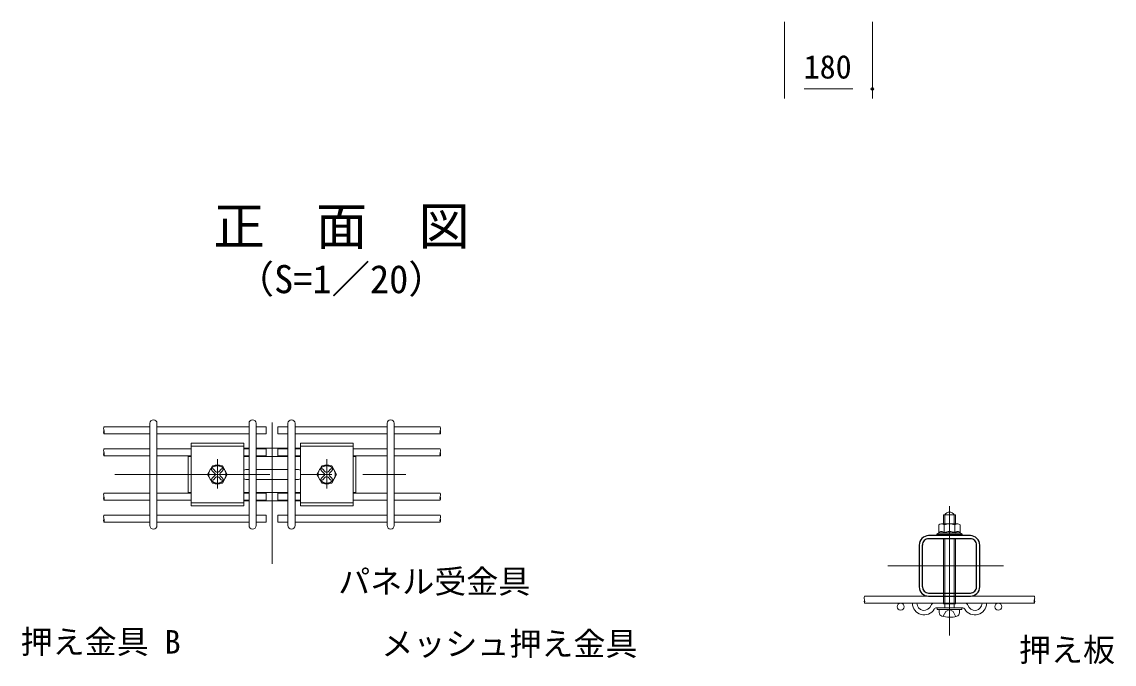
# Model space of a CAD drawing. Units: millimetres, scale not verified. Extents: x -4200 to 4200, y -2970 to 2970.
# Drawn here: x -2653 to -415, y -1610 to -294 of the extents above; entities that cross this region are included whole.
import ezdxf
from ezdxf.enums import TextEntityAlignment as Align

# ---------------------------------------------------------------- set-up
doc = ezdxf.new("R2010")
doc.units = ezdxf.units.MM
doc.header["$LTSCALE"] = 10
doc.header["$PDMODE"] = 32
doc.header["$PDSIZE"] = 5
doc.linetypes.add('USER1', pattern=[50.8, 31.75, -6.35, 6.35, -6.35])
for name, color, linetype, lineweight in [('0-0_D-TTL-TXT', 7, 'Continuous', 25), ('0-3_D-STR-DIM', 7, 'Continuous', 13), ('0-4_D-STR3', 3, 'Continuous', 13), ('0-5_D-BMK', 2, 'USER1', 13), ('0-6_D-STR1', 1, 'Continuous', 25), ('0-7_D-STR2', 7, 'Continuous', 13), ('0-B_D-STR-TXT', 7, 'Continuous', 13)]:
    doc.layers.add(name, color=color, linetype=linetype, lineweight=lineweight)
doc.layers.add('0-A_Defpoints', color=7, linetype='Continuous')
doc.styles.add('ＭＳ ゴシック', font='')
doc.styles.get('ＭＳ ゴシック').set_extended_font_data('MS Gothic')

msp = doc.modelspace()

# ---------------------------------------------------------------- linework, layer by layer
at = {"layer": '0-3_D-STR-DIM'}
for p, q in [((-1090.45, -293.62), (-1090.45, -450.94)), ((-910.45, -293.62), (-910.45, -450.94)), ((-1050.45, -430.94), (-950.45, -430.94))]:
    msp.add_line(p, q, dxfattribs=at)
at = {"layer": '0-4_D-STR3'}
for p, q in [((-2306.41, -1156.72), (-2306.41, -1285.36)), ((-2306.41, -1156.72), (-2198.41, -1156.72)), ((-2306.41, -1163.04), (-2198.41, -1163.04)), ((-2198.41, -1156.72), (-2198.41, -1285.36)), ((-2082.41, -1156.72), (-2082.41, -1285.36)), ((-2082.41, -1156.72), (-1974.41, -1156.72)), ((-2082.41, -1163.04), (-1974.41, -1163.04)), ((-1974.41, -1156.72), (-1974.41, -1285.36)), ((-2312.41, -1183.04), (-2312.41, -1259.04)), ((-2312.41, -1184.04), (-2306.41, -1184.04)), ((-2187.51, -1167.04), (-2198.41, -1167.04)), ((-2198.41, -1184.04), (-2187.51, -1184.04)), ((-2107.7, -1167.04), (-2173.11, -1167.04)), ((-2173.11, -1184.04), (-2107.7, -1184.04)), ((-2082.41, -1167.04), (-2093.3, -1167.04)), ((-2093.3, -1184.04), (-2082.41, -1184.04)), ((-1974.41, -1184.04), (-1968.41, -1184.04)), ((-1968.41, -1259.04), (-1968.41, -1183.04)), ((-2262.6, -1203.39), (-2272.79, -1221.04)), ((-2242.21, -1203.39), (-2262.6, -1203.39)), ((-2242.21, -1203.39), (-2232.02, -1221.04)), ((-2038.6, -1203.39), (-2048.79, -1221.04)), ((-2018.21, -1203.39), (-2038.6, -1203.39)), ((-2028.41, -1249.56), (-2028.41, -1189.55)), ((-2018.21, -1203.39), (-2008.02, -1221.04)), ((-2262.6, -1238.7), (-2272.79, -1221.04)), ((-2263.72, -1212.56), (-2258.06, -1218.21)), ((-2263.72, -1229.53), (-2258.06, -1223.87)), ((-2260.89, -1209.73), (-2255.23, -1215.39)), ((-2260.89, -1232.36), (-2255.23, -1226.7)), ((-2243.92, -1209.73), (-2249.58, -1215.39)), ((-2243.92, -1232.36), (-2249.58, -1226.7)), ((-2241.09, -1212.56), (-2246.75, -1218.21)), ((-2241.09, -1229.53), (-2246.75, -1223.87)), ((-2242.21, -1238.7), (-2232.02, -1221.04)), ((-2194.41, -1211.04), (-2187.51, -1211.04)), ((-2173.11, -1211.04), (-2107.7, -1211.04)), ((-2093.3, -1211.04), (-2086.41, -1211.04)), ((-2038.6, -1238.7), (-2048.79, -1221.04)), ((-2039.72, -1212.56), (-2034.06, -1218.21)), ((-2039.72, -1229.53), (-2034.06, -1223.87)), ((-2036.89, -1209.73), (-2031.23, -1215.39)), ((-2036.89, -1232.36), (-2031.23, -1226.7)), ((-2019.92, -1209.73), (-2025.58, -1215.39)), ((-2019.92, -1232.36), (-2025.58, -1226.7)), ((-2017.09, -1212.56), (-2022.75, -1218.21)), ((-2017.09, -1229.53), (-2022.75, -1223.87)), ((-2018.21, -1238.7), (-2008.02, -1221.04)), ((-2242.21, -1238.7), (-2262.6, -1238.7)), ((-2194.41, -1231.04), (-2187.51, -1231.04)), ((-2173.11, -1231.04), (-2107.7, -1231.04)), ((-2093.3, -1231.04), (-2086.41, -1231.04)), ((-2018.21, -1238.7), (-2038.6, -1238.7)), ((-2312.41, -1258.04), (-2306.41, -1258.04)), ((-2198.41, -1258.04), (-2187.51, -1258.04)), ((-2198.41, -1275.04), (-2187.51, -1275.04)), ((-2173.11, -1258.04), (-2107.7, -1258.04)), ((-2173.11, -1275.04), (-2107.7, -1275.04)), ((-2093.3, -1258.04), (-2082.41, -1258.04)), ((-2093.3, -1275.04), (-2082.41, -1275.04)), ((-1974.41, -1258.04), (-1968.41, -1258.04)), ((-2306.41, -1279.04), (-2198.41, -1279.04)), ((-2306.41, -1285.36), (-2198.41, -1285.36)), ((-2082.41, -1279.04), (-1974.41, -1279.04)), ((-2082.41, -1285.36), (-1974.41, -1285.36)), ((-764.53, -1322.39), (-764.53, -1303.99)), ((-764.53, -1303.99), (-740.53, -1303.99)), ((-762.13, -1322.39), (-762.13, -1303.99)), ((-742.93, -1322.39), (-742.93, -1303.99)), ((-740.53, -1322.39), (-740.53, -1303.99)), ((-774.63, -1324.39), (-774.63, -1340.93)), ((-774.63, -1340.93), (-730.43, -1340.93)), ((-769.16, -1322.39), (-735.17, -1322.39)), ((-763.58, -1324.39), (-763.58, -1340.93)), ((-741.48, -1324.39), (-741.48, -1340.93)), ((-730.43, -1324.39), (-730.43, -1340.93)), ((-778.53, -1343.19), (-726.53, -1343.19)), ((-778.53, -1346.39), (-726.53, -1346.39)), ((-764.53, -1485.99), (-764.53, -1352.79)), ((-762.13, -1493.99), (-762.13, -1352.79)), ((-742.93, -1493.99), (-742.93, -1352.79)), ((-740.53, -1485.99), (-740.53, -1352.79)), ((-778.67, -1493.99), (-726.39, -1493.99)), ((-777.53, -1497.99), (-777.53, -1493.99)), ((-777.53, -1497.99), (-727.53, -1497.99)), ((-773.53, -1504.09), (-773.53, -1497.99)), ((-759.94, -1501.65), (-752.53, -1497.71)), ((-752.53, -1497.71), (-744.91, -1501.65)), ((-732.07, -1504.24), (-732.07, -1497.99)), ((-727.53, -1497.99), (-727.53, -1493.99)), ((-765.13, -1511.34), (-759.94, -1501.65)), ((-744.91, -1501.65), (-739.93, -1511.34))]:
    msp.add_line(p, q, dxfattribs=at)
for points in [[(-778.53, -1346.39), (-778.53, -1343.19), (-774.63, -1340.93)], [(-726.53, -1346.39), (-726.53, -1343.19), (-730.43, -1340.93)]]:
    msp.add_lwpolyline(points, dxfattribs=at)
for centre in [(-2252.41, -1221.04), (-2028.41, -1221.04)]:
    msp.add_circle(centre, 17.66, dxfattribs=at)
for centre, radius, start, end in [((-2252.41, -1216.04), 15, 57.53826, 122.46174), ((-2028.41, -1216.04), 15, 57.53826, 122.46174), ((-2262.31, -1211.14), 2, 44.99953, 224.99952), ((-2262.31, -1230.94), 2, 135, 314.99998), ((-2260.89, -1221.04), 4, 314.99999, 45), ((-2252.41, -1212.56), 4, 225.00001, 314.99999), ((-2252.41, -1229.53), 4, 45, 135), ((-2243.92, -1221.04), 4, 135, 225.00001), ((-2242.51, -1211.14), 2, 315, 135), ((-2242.51, -1230.94), 2, 225.00001, 44.99999), ((-2194.41, -1221.04), 10, 90, 113.57818), ((-2194.41, -1221.04), 10, 246.42182, 270), ((-2086.41, -1221.04), 10, 66.42182, 90), ((-2086.41, -1221.04), 10, 270, 293.57818), ((-2038.31, -1211.14), 2, 44.99953, 224.99952), ((-2038.31, -1230.94), 2, 135, 314.99998), ((-2036.89, -1221.04), 4, 314.99999, 45), ((-2028.41, -1212.56), 4, 225.00001, 314.99999), ((-2028.41, -1229.53), 4, 45, 135), ((-2019.92, -1221.04), 4, 135, 225.00001), ((-2018.51, -1211.14), 2, 315, 135), ((-2018.51, -1230.94), 2, 225.00001, 44.99999), ((-2252.41, -1226.04), 15, 237.53826, 302.46174), ((-2028.41, -1226.04), 15, 237.53826, 302.46174), ((-752.53, -1308.67), 10.68, 25.98923, 154.01077), ((-769.11, -1331.02), 8.63, 50.19668, 129.80332), ((-769.11, -1343.81), 6.23, 27.51974, 152.48026), ((-752.53, -1353.91), 31.53, 69.48158, 110.51842), ((-752.45, -1357.76), 20.18, 56.51716, 123.48284), ((-741.4, -1341.03), 0.125, 130.87793, 49.12207), ((-735.96, -1330.86), 8.51, 49.53759, 130.46241), ((-735.89, -1343.7), 6.12, 26.8485, 154.13989), ((-804.53, -1484.79), 24, 180, 329.55795), ((-804.53, -1484.79), 14.8, 180, 343.23413), ((-784.61, -1490.79), 6, 90, 163.23413), ((-778.67, -1499.99), 6, 90, 149.55795), ((-726.39, -1499.99), 6, 30.44205, 90), ((-700.53, -1484.79), 24, 210.44205, 0), ((-720.45, -1490.79), 6, 16.76587, 90), ((-700.53, -1484.79), 14.8, 196.76587, 0), ((-765.93, -1504.09), 7.6, 180, 253.92714), ((-752.53, -1457.59), 56, 253.92714, 285.41383), ((-739.67, -1504.24), 7.6, 285.41383, 0)]:
    msp.add_arc(centre, radius, start, end, dxfattribs=at)
at = {"layer": '0-5_D-BMK'}
for p, q in [((-2140.41, -1403.93), (-2140.41, -1114.28)), ((-2252.41, -1249.56), (-2252.41, -1189.55)), ((-2462.25, -1221.04), (-1866.04, -1221.04)), ((-752.53, -1551.24), (-752.53, -1285.65)), ((-878.77, -1408.56), (-641.93, -1408.56))]:
    msp.add_line(p, q, dxfattribs=at)
at = {"layer": '0-6_D-STR1'}
for p, q in [((-709.56, -1346.39), (-795.5, -1346.39)), ((-709.66, -1352.79), (-795.4, -1352.79)), ((-814.53, -1365.58), (-814.53, -1451.19)), ((-808.13, -1451.26), (-808.13, -1365.51)), ((-696.93, -1451.26), (-696.93, -1365.51)), ((-690.53, -1451.19), (-690.53, -1365.58)), ((-795.44, -1470.39), (-709.62, -1470.39)), ((-795.4, -1463.99), (-709.66, -1463.99))]:
    msp.add_line(p, q, dxfattribs=at)
for centre, radius, start, end in [((-795.33, -1365.58), 19.2, 90, 180.00001), ((-795.33, -1365.58), 12.8, 90, 180.00001), ((-709.73, -1365.58), 19.2, 0.00001, 90.00002), ((-709.73, -1365.58), 12.8, 0.00001, 90.00002), ((-795.33, -1451.19), 19.2, 180.00001, 270), ((-795.33, -1451.19), 12.8, 180.00001, 270), ((-709.73, -1451.19), 19.2, 270, 0.00001), ((-709.73, -1451.19), 12.8, 270, 0.00001)]:
    msp.add_arc(centre, radius, start, end, dxfattribs=at)
at = {"layer": '0-7_D-STR2'}
for p, q in [((-2390.58, -1325.84), (-2390.58, -1116.24)), ((-2376.18, -1325.84), (-2376.18, -1116.24)), ((-2187.51, -1325.84), (-2187.51, -1116.24)), ((-2173.11, -1325.84), (-2173.11, -1116.24)), ((-2107.7, -1325.84), (-2107.7, -1116.24)), ((-2093.3, -1325.84), (-2093.3, -1116.24)), ((-1904.63, -1325.84), (-1904.63, -1116.24)), ((-1890.23, -1325.84), (-1890.23, -1116.24)), ((-2484.92, -1123.44), (-2390.58, -1123.44)), ((-2484.92, -1137.84), (-2390.58, -1137.84)), ((-2376.18, -1123.44), (-2187.51, -1123.44)), ((-2376.18, -1137.84), (-2187.51, -1137.84)), ((-2173.11, -1123.44), (-2152.41, -1123.44)), ((-2107.7, -1123.44), (-2128.4, -1123.44)), ((-1904.63, -1123.44), (-2093.3, -1123.44)), ((-1904.63, -1137.84), (-2093.3, -1137.84)), ((-1795.89, -1123.44), (-1890.23, -1123.44)), ((-1795.89, -1137.84), (-1890.23, -1137.84)), ((-2484.92, -1168.64), (-2390.58, -1168.64)), ((-2484.92, -1183.04), (-2390.58, -1183.04)), ((-2376.18, -1168.64), (-2306.41, -1168.64)), ((-2376.18, -1183.04), (-2306.41, -1183.04)), ((-2198.41, -1168.64), (-2187.51, -1168.64)), ((-2198.41, -1183.04), (-2187.51, -1183.04)), ((-2173.11, -1168.64), (-2152.41, -1168.64)), ((-2173.11, -1183.04), (-2152.41, -1183.04)), ((-2152.41, -1183.04), (-2152.41, -1168.64)), ((-2128.4, -1183.04), (-2128.4, -1168.64)), ((-2107.7, -1168.64), (-2128.4, -1168.64)), ((-2107.7, -1183.04), (-2128.4, -1183.04)), ((-2082.41, -1168.64), (-2093.3, -1168.64)), ((-2082.41, -1183.04), (-2093.3, -1183.04)), ((-1904.63, -1168.64), (-1974.41, -1168.64)), ((-1904.63, -1183.04), (-1974.41, -1183.04)), ((-1795.89, -1168.64), (-1890.23, -1168.64)), ((-1795.89, -1183.04), (-1890.23, -1183.04)), ((-2484.92, -1259.04), (-2390.58, -1259.04)), ((-2484.92, -1273.44), (-2390.58, -1273.44)), ((-2376.18, -1259.04), (-2306.41, -1259.04)), ((-2376.18, -1273.44), (-2306.41, -1273.44)), ((-2198.41, -1259.04), (-2187.51, -1259.04)), ((-2198.41, -1273.44), (-2187.51, -1273.44)), ((-2173.11, -1259.04), (-2152.41, -1259.04)), ((-2173.11, -1273.44), (-2152.41, -1273.44)), ((-2152.41, -1273.44), (-2152.41, -1259.04)), ((-2107.7, -1259.04), (-2128.4, -1259.04)), ((-2128.4, -1273.44), (-2128.4, -1259.04)), ((-2107.7, -1273.44), (-2128.4, -1273.44)), ((-2082.41, -1259.04), (-2093.3, -1259.04)), ((-2082.41, -1273.44), (-2093.3, -1273.44)), ((-1904.63, -1259.04), (-1974.41, -1259.04)), ((-1904.63, -1273.44), (-1974.41, -1273.44)), ((-1795.89, -1259.04), (-1890.23, -1259.04)), ((-1795.89, -1273.44), (-1890.23, -1273.44)), ((-2484.92, -1304.24), (-2390.58, -1304.24)), ((-2484.92, -1318.64), (-2390.58, -1318.64)), ((-2376.18, -1304.24), (-2187.51, -1304.24)), ((-2376.18, -1318.64), (-2187.51, -1318.64)), ((-2173.11, -1304.24), (-2152.41, -1304.24)), ((-2173.11, -1318.64), (-2152.41, -1318.64)), ((-2152.41, -1318.64), (-2152.41, -1304.24)), ((-2128.4, -1318.64), (-2128.4, -1304.24)), ((-2107.7, -1304.24), (-2128.4, -1304.24)), ((-2107.7, -1318.64), (-2128.4, -1318.64)), ((-1904.63, -1304.24), (-2093.3, -1304.24)), ((-1904.63, -1318.64), (-2093.3, -1318.64)), ((-1795.89, -1304.24), (-1890.23, -1304.24)), ((-1795.89, -1318.64), (-1890.23, -1318.64)), ((-578.42, -1470.39), (-926.64, -1470.39)), ((-578.43, -1484.79), (-926.65, -1484.79)), ((-764.53, -1485.99), (-740.53, -1485.99))]:
    msp.add_line(p, q, dxfattribs=at)
for points in [[(-2173.11, -1137.84), (-2152.41, -1137.84), (-2152.41, -1123.44)], [(-2107.7, -1137.84), (-2128.4, -1137.84), (-2128.4, -1123.44)]]:
    msp.add_lwpolyline(points, dxfattribs=at)
for centre in [(-852.53, -1491.99), (-652.53, -1491.99)]:
    msp.add_circle(centre, 7.2, dxfattribs=at)
for centre, start, end in [((-2383.38, -1116.24), 0, 180), ((-2180.31, -1116.24), 0, 180), ((-2100.5, -1116.24), 0, 180), ((-1897.43, -1116.24), 0, 180), ((-2383.38, -1325.84), 180, 0), ((-2180.31, -1325.84), 180, 0), ((-2100.5, -1325.84), 180, 0), ((-1897.43, -1325.84), 180, 0)]:
    msp.add_arc(centre, 7.2, start, end, dxfattribs=at)
for centre, start_param, end_param in [((-2484.92, -1127.04), 3.1414937, 6.283185), ((-1795.89, -1127.04), 0.0000003, 3.1416916), ((-2484.92, -1172.24), 3.1414937, 6.283185), ((-1795.89, -1172.24), 0.0000003, 3.1416916), ((-2484.92, -1262.64), 3.1414937, 6.283185), ((-1795.89, -1262.64), 0.0000003, 3.1416916), ((-2484.92, -1307.84), 3.1414937, 6.283185), ((-1795.89, -1307.84), 0.0000003, 3.1416916), ((-926.64, -1473.99), 3.1414937, 6.283185), ((-578.42, -1473.99), 0.0000003, 3.1416916)]:
    msp.add_ellipse(centre, major_axis=(0, -3.6), ratio=0.114898, start_param=start_param, end_param=end_param, dxfattribs=at)
for centre, major_axis in [((-2484.92, -1134.24), (0, -3.6)), ((-1795.89, -1134.24), (0, 3.6)), ((-2484.92, -1179.44), (0, -3.6)), ((-1795.89, -1179.44), (0, 3.6)), ((-2484.92, -1269.84), (0, -3.6)), ((-1795.89, -1269.84), (0, 3.6)), ((-2484.92, -1315.04), (0, -3.6)), ((-1795.89, -1315.04), (0, 3.6)), ((-926.64, -1481.19), (0, -3.6)), ((-578.42, -1481.19), (0, 3.6))]:
    msp.add_ellipse(centre, major_axis=major_axis, ratio=0.114898, dxfattribs=at)
at = {"layer": '0-A_Defpoints'}
msp.add_point((-910.45, -430.94), dxfattribs=at)

# ---------------------------------------------------------------- texts
at = {"layer": '0-0_D-TTL-TXT', "style": 'ＭＳ ゴシック'}
for s, height, p in [('正\u3000面\u3000図', 76.98, (-2260.35, -773.68)), ('（S=1／20）', 57.7, (-2214.87, -866.87))]:
    msp.add_text(s, height=height, dxfattribs=at).set_placement(p, align=Align.BOTTOM_LEFT)
at = {"layer": '0-3_D-STR-DIM', "style": 'ＭＳ ゴシック'}
msp.add_text('180', height=48.09, dxfattribs=at).set_placement((-1051.1, -424.19), align=Align.BOTTOM_LEFT)
at = {"layer": '0-B_D-STR-TXT', "style": 'ＭＳ ゴシック'}
for s, p in [('パネル受金具', (-2004.86, -1478.89)), ('押え金具 B', (-2655.45, -1602.44)), ('メッシュ押え金具', (-1916.5, -1606.34)), ('押え板', (-610.11, -1618.8))]:
    msp.add_text(s, height=48.09, dxfattribs=at).set_placement(p, align=Align.BOTTOM_LEFT)

doc.saveas('drawing.dxf')
